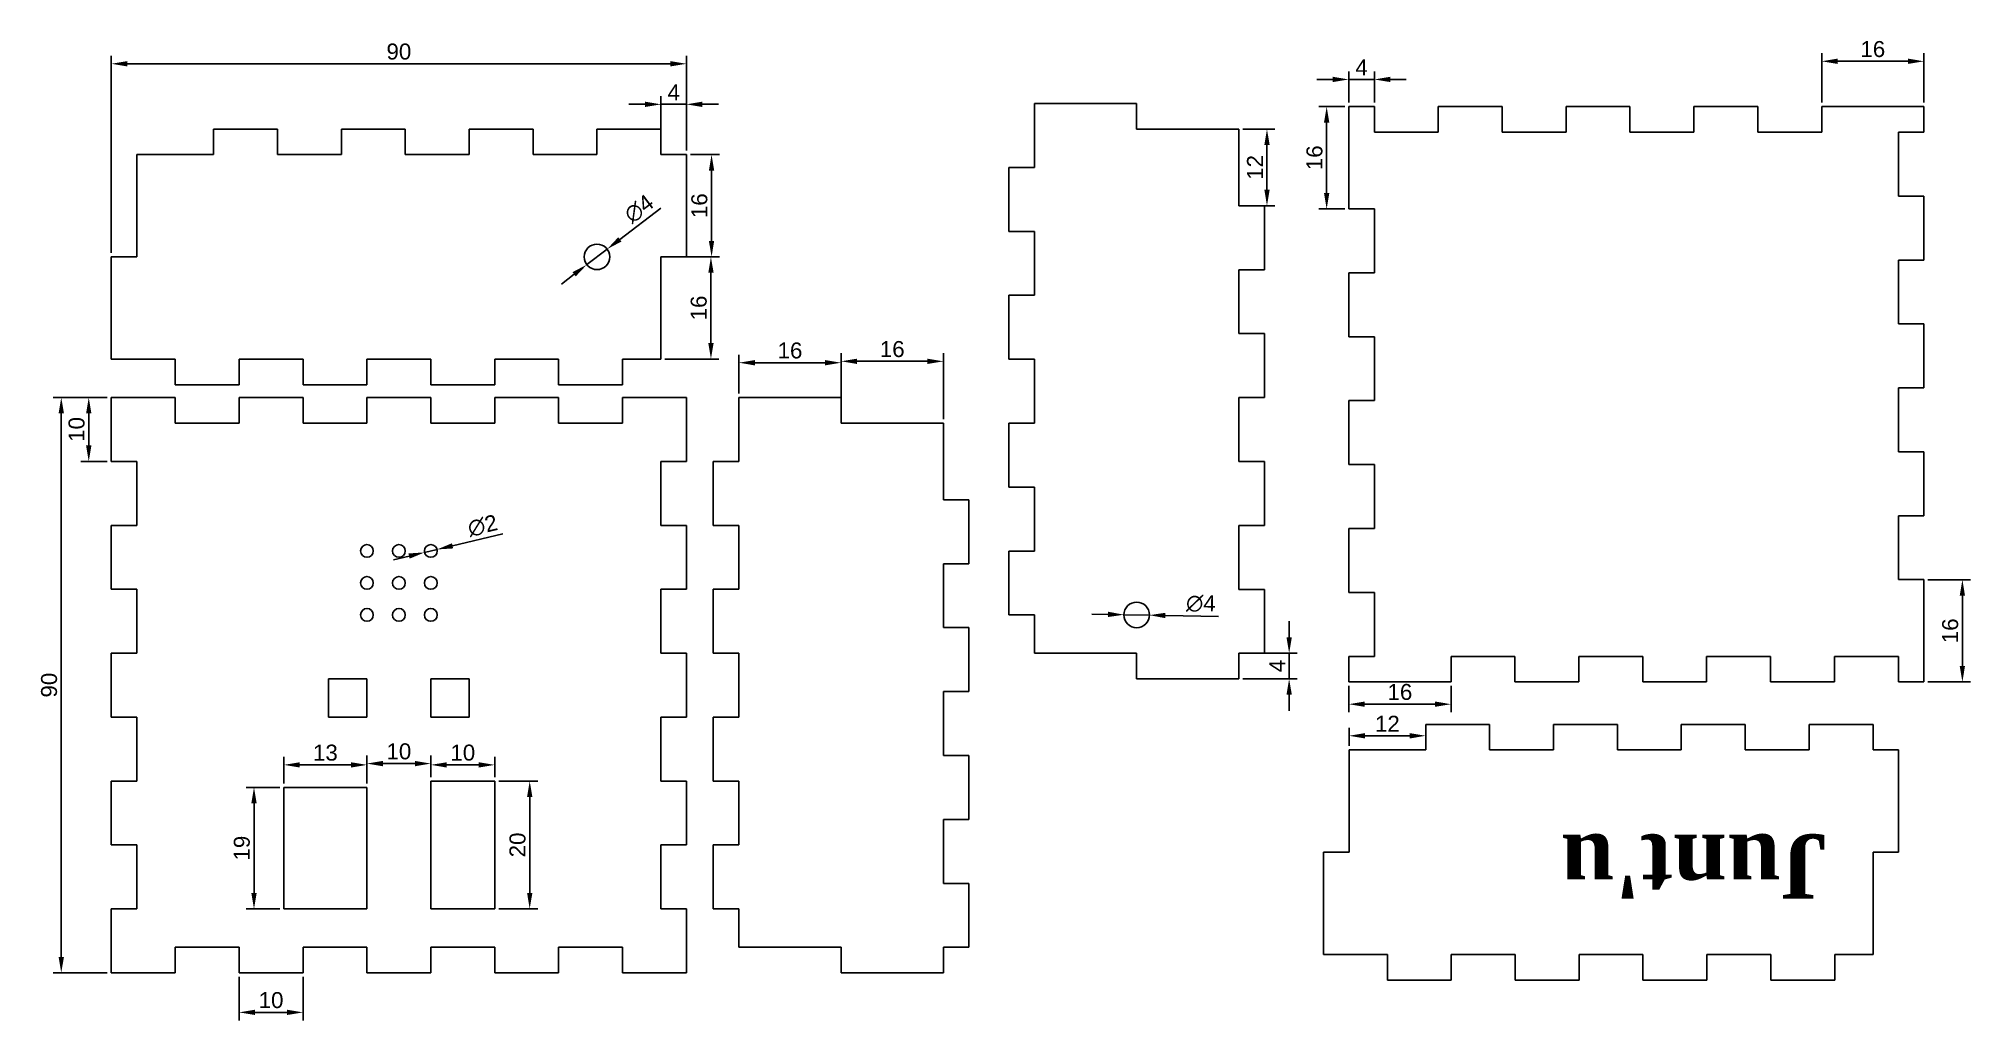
# Model space of a CAD drawing. Header units: millimetres. Extents: x 10 to 313, y 23 to 177.
import ezdxf

# ---------------------------------------------------------------- set-up
doc = ezdxf.new("R2010")
doc.units = ezdxf.units.MM
doc.layers.add('Corte', color=10, linetype='Continuous')
doc.layers.add('Texto', color=250, linetype='Continuous')
doc.styles.get("Standard").update_dxf_attribs({"font": 'arial.ttf'})
doc.dimstyles.new('ISO-25', dxfattribs={"dimtxt": 2.5, "dimasz": 2.5, "dimexe": 1.25, "dimexo": 0.625, "dimtad": 1, "dimtxsty": 'Standard', "dimcen": 2.5, "dimadec": 0, "dimazin": 0, "dimtfac": 1, "dimtmove": 0, "dimatfit": 3, "dimfxl": 1, "dimarcsym": 0})

# ---------------------------------------------------------------- blocks, each defined once
blk = doc.blocks.new('*D1')
at = {"layer": 'Corte', "color": 0, "lineweight": -2, "transparency": 16777216}
for p, q in [((107.82, 158.99), (107.82, 167.48)), ((111.82, 158.99), (111.82, 167.48)), ((105.32, 166.23), (102.82, 166.23)), ((111.82, 166.23), (107.82, 166.23)), ((114.32, 166.23), (116.82, 166.23))]:
    blk.add_line(p, q, dxfattribs=at)
at = {"layer": 'Corte', "color": 0, "transparency": 16777216}
for points in [[(105.32, 166.65), (105.32, 165.81), (107.82, 166.23)], [(114.32, 166.65), (114.32, 165.81), (111.82, 166.23)]]:
    blk.add_solid(points, dxfattribs=at)
at = {"layer": 'Defpoints', "color": 0, "transparency": 16777216}
for p in [(107.82, 166.23), (107.82, 158.37), (111.82, 158.37)]:
    blk.add_point(p, dxfattribs=at)
at = {"layer": 'Corte', "color": 0, "transparency": 16777216, "insert": (109.82, 168.1), "char_height": 2.5, "attachment_point": 5}
blk.add_mtext('4', dxfattribs=at)
blk = doc.blocks.new('*D3')
at = {"layer": 'Corte', "color": 0, "lineweight": -2, "transparency": 16777216}
for p, q in [((206.13, 82.86), (206.13, 85.36)), ((198.89, 80.36), (207.38, 80.36)), ((206.13, 76.36), (206.13, 80.36)), ((198.89, 76.36), (207.38, 76.36)), ((206.13, 73.86), (206.13, 71.36))]:
    blk.add_line(p, q, dxfattribs=at)
at = {"layer": 'Corte', "color": 0, "transparency": 16777216}
for points in [[(205.71, 82.86), (206.55, 82.86), (206.13, 80.36)], [(205.71, 73.86), (206.55, 73.86), (206.13, 76.36)]]:
    blk.add_solid(points, dxfattribs=at)
at = {"layer": 'Defpoints', "color": 0, "transparency": 16777216}
for p in [(198.27, 80.36), (206.13, 80.36), (198.27, 76.36)]:
    blk.add_point(p, dxfattribs=at)
at = {"layer": 'Corte', "color": 0, "transparency": 16777216, "insert": (204.26, 78.36), "char_height": 2.5, "attachment_point": 5, "rotation": 90}
blk.add_mtext('4', dxfattribs=at)
blk = doc.blocks.new('*D4')
at = {"layer": 'Corte', "color": 0, "lineweight": -2, "transparency": 16777216}
for p, q in [((215.5, 65.86), (215.5, 68.7)), ((225, 67.45), (218, 67.45)), ((227.5, 65.86), (227.5, 68.7))]:
    blk.add_line(p, q, dxfattribs=at)
at = {"layer": 'Corte', "color": 0, "transparency": 16777216}
for points in [[(218, 67.87), (218, 67.03), (215.5, 67.45)], [(225, 67.87), (225, 67.03), (227.5, 67.45)]]:
    blk.add_solid(points, dxfattribs=at)
at = {"layer": 'Defpoints', "color": 0, "transparency": 16777216}
for p in [(215.5, 67.45), (215.5, 65.23), (227.5, 65.23)]:
    blk.add_point(p, dxfattribs=at)
at = {"layer": 'Corte', "color": 0, "transparency": 16777216, "insert": (221.5, 69.33), "char_height": 2.5, "attachment_point": 5}
blk.add_mtext('12', dxfattribs=at)
blk = doc.blocks.new('*D5')
at = {"layer": 'Corte', "color": 0, "lineweight": -2, "transparency": 16777216}
for p, q in [((198.89, 162.36), (203.91, 162.36)), ((202.66, 152.86), (202.66, 159.86)), ((198.89, 150.36), (203.91, 150.36))]:
    blk.add_line(p, q, dxfattribs=at)
at = {"layer": 'Corte', "color": 0, "transparency": 16777216}
for points in [[(202.25, 159.86), (203.08, 159.86), (202.66, 162.36)], [(202.25, 152.86), (203.08, 152.86), (202.66, 150.36)]]:
    blk.add_solid(points, dxfattribs=at)
at = {"layer": 'Defpoints', "color": 0, "transparency": 16777216}
for p in [(198.27, 162.36), (202.66, 162.36), (198.27, 150.36)]:
    blk.add_point(p, dxfattribs=at)
at = {"layer": 'Corte', "color": 0, "transparency": 16777216, "insert": (200.78, 156.36), "char_height": 2.5, "attachment_point": 5, "rotation": 90}
blk.add_mtext('12', dxfattribs=at)
blk = doc.blocks.new('*D6')
at = {"layer": 'Corte', "color": 0, "lineweight": -2, "transparency": 16777216}
for p, q in [((21.82, 142.99), (21.82, 173.82)), ((24.32, 172.57), (109.32, 172.57)), ((111.82, 158.99), (111.82, 173.82))]:
    blk.add_line(p, q, dxfattribs=at)
at = {"layer": 'Corte', "color": 0, "transparency": 16777216}
for points in [[(24.32, 172.99), (24.32, 172.16), (21.82, 172.57)], [(109.32, 172.99), (109.32, 172.16), (111.82, 172.57)]]:
    blk.add_solid(points, dxfattribs=at)
at = {"layer": 'Defpoints', "color": 0, "transparency": 16777216}
for p in [(111.82, 172.57), (111.82, 158.37), (21.82, 142.37)]:
    blk.add_point(p, dxfattribs=at)
at = {"layer": 'Corte', "color": 0, "transparency": 16777216, "insert": (66.82, 174.47), "char_height": 2.5, "attachment_point": 5}
blk.add_mtext('90', dxfattribs=at)
blk = doc.blocks.new('*D7')
at = {"layer": 'Corte', "color": 0, "lineweight": -2, "transparency": 16777216}
for p, q in [((61.82, 59.99), (61.82, 64.35)), ((71.82, 60.99), (71.82, 64.35)), ((64.32, 63.1), (69.32, 63.1))]:
    blk.add_line(p, q, dxfattribs=at)
at = {"layer": 'Corte', "color": 0, "transparency": 16777216}
for points in [[(64.32, 63.52), (64.32, 62.68), (61.82, 63.1)], [(69.32, 63.52), (69.32, 62.68), (71.82, 63.1)]]:
    blk.add_solid(points, dxfattribs=at)
at = {"layer": 'Defpoints', "color": 0, "transparency": 16777216}
for p in [(71.82, 63.1), (61.82, 59.37), (71.82, 60.37)]:
    blk.add_point(p, dxfattribs=at)
at = {"layer": 'Corte', "color": 0, "transparency": 16777216, "insert": (66.82, 65), "char_height": 2.5, "attachment_point": 5}
blk.add_mtext('10', dxfattribs=at)
blk = doc.blocks.new('*D8')
at = {"layer": 'Corte', "color": 0, "lineweight": -2, "transparency": 16777216}
for p, q in [((21.19, 120.37), (12.74, 120.37)), ((13.99, 117.87), (13.99, 32.87)), ((21.19, 30.37), (12.74, 30.37))]:
    blk.add_line(p, q, dxfattribs=at)
at = {"layer": 'Corte', "color": 0, "transparency": 16777216}
for points in [[(13.57, 117.87), (14.41, 117.87), (13.99, 120.37)], [(13.57, 32.87), (14.41, 32.87), (13.99, 30.37)]]:
    blk.add_solid(points, dxfattribs=at)
at = {"layer": 'Defpoints', "color": 0, "transparency": 16777216}
for p in [(21.82, 120.37), (13.99, 30.37), (21.82, 30.37)]:
    blk.add_point(p, dxfattribs=at)
at = {"layer": 'Corte', "color": 0, "transparency": 16777216, "insert": (12.09, 75.37), "char_height": 2.5, "attachment_point": 5, "rotation": 90}
blk.add_mtext('90', dxfattribs=at)
blk = doc.blocks.new('*D9')
at = {"layer": 'Corte', "color": 0, "lineweight": -2, "transparency": 16777216}
for p, q in [((41.82, 29.74), (41.82, 22.93)), ((51.82, 29.74), (51.82, 22.93)), ((44.32, 24.18), (49.32, 24.18))]:
    blk.add_line(p, q, dxfattribs=at)
at = {"layer": 'Corte', "color": 0, "transparency": 16777216}
for points in [[(44.32, 24.6), (44.32, 23.77), (41.82, 24.18)], [(49.32, 24.6), (49.32, 23.77), (51.82, 24.18)]]:
    blk.add_solid(points, dxfattribs=at)
at = {"layer": 'Defpoints', "color": 0, "transparency": 16777216}
for p in [(41.82, 30.37), (51.82, 30.37), (51.82, 24.18)]:
    blk.add_point(p, dxfattribs=at)
at = {"layer": 'Corte', "color": 0, "transparency": 16777216, "insert": (46.82, 26.09), "char_height": 2.5, "attachment_point": 5}
blk.add_mtext('10', dxfattribs=at)
blk = doc.blocks.new('*D10')
at = {"layer": 'Corte', "color": 0, "lineweight": -2, "transparency": 16777216}
for p, q in [((48.82, 59.99), (48.82, 64.15)), ((61.82, 59.99), (61.82, 64.15)), ((59.32, 62.9), (51.32, 62.9))]:
    blk.add_line(p, q, dxfattribs=at)
at = {"layer": 'Corte', "color": 0, "transparency": 16777216}
for points in [[(51.32, 63.31), (51.32, 62.48), (48.82, 62.9)], [(59.32, 63.31), (59.32, 62.48), (61.82, 62.9)]]:
    blk.add_solid(points, dxfattribs=at)
at = {"layer": 'Defpoints', "color": 0, "transparency": 16777216}
for p in [(48.82, 62.9), (48.82, 59.37), (61.82, 59.37)]:
    blk.add_point(p, dxfattribs=at)
at = {"layer": 'Corte', "color": 0, "transparency": 16777216, "insert": (55.32, 64.8), "char_height": 2.5, "attachment_point": 5}
blk.add_mtext('13', dxfattribs=at)
blk = doc.blocks.new('*D11')
at = {"layer": 'Corte', "color": 0, "lineweight": -2, "transparency": 16777216}
for p, q in [((71.82, 60.99), (71.82, 64.15)), ((81.82, 60.99), (81.82, 64.15)), ((79.32, 62.9), (74.32, 62.9))]:
    blk.add_line(p, q, dxfattribs=at)
at = {"layer": 'Corte', "color": 0, "transparency": 16777216}
for points in [[(74.32, 63.31), (74.32, 62.48), (71.82, 62.9)], [(79.32, 63.31), (79.32, 62.48), (81.82, 62.9)]]:
    blk.add_solid(points, dxfattribs=at)
at = {"layer": 'Defpoints', "color": 0, "transparency": 16777216}
for p in [(71.82, 62.9), (71.82, 60.37), (81.82, 60.37)]:
    blk.add_point(p, dxfattribs=at)
at = {"layer": 'Corte', "color": 0, "transparency": 16777216, "insert": (76.82, 64.8), "char_height": 2.5, "attachment_point": 5}
blk.add_mtext('10', dxfattribs=at)
blk = doc.blocks.new('*D12')
at = {"layer": 'Corte', "color": 0, "lineweight": -2, "transparency": 16777216}
for p, q in [((48.19, 59.37), (42.9, 59.37)), ((44.15, 56.87), (44.15, 42.87)), ((48.19, 40.37), (42.9, 40.37))]:
    blk.add_line(p, q, dxfattribs=at)
at = {"layer": 'Corte', "color": 0, "transparency": 16777216}
for points in [[(43.73, 56.87), (44.57, 56.87), (44.15, 59.37)], [(43.73, 42.87), (44.57, 42.87), (44.15, 40.37)]]:
    blk.add_solid(points, dxfattribs=at)
at = {"layer": 'Defpoints', "color": 0, "transparency": 16777216}
for p in [(48.82, 59.37), (44.15, 40.37), (48.82, 40.37)]:
    blk.add_point(p, dxfattribs=at)
at = {"layer": 'Corte', "color": 0, "transparency": 16777216, "insert": (42.25, 49.87), "char_height": 2.5, "attachment_point": 5, "rotation": 90}
blk.add_mtext('19', dxfattribs=at)
blk = doc.blocks.new('*D13')
at = {"layer": 'Corte', "color": 0, "lineweight": -2, "transparency": 16777216}
for p, q in [((82.44, 60.37), (88.54, 60.37)), ((87.29, 42.87), (87.29, 57.87)), ((82.44, 40.37), (88.54, 40.37))]:
    blk.add_line(p, q, dxfattribs=at)
at = {"layer": 'Corte', "color": 0, "transparency": 16777216}
for points in [[(86.88, 57.87), (87.71, 57.87), (87.29, 60.37)], [(86.88, 42.87), (87.71, 42.87), (87.29, 40.37)]]:
    blk.add_solid(points, dxfattribs=at)
at = {"layer": 'Defpoints', "color": 0, "transparency": 16777216}
for p in [(81.82, 60.37), (87.29, 60.37), (81.82, 40.37)]:
    blk.add_point(p, dxfattribs=at)
at = {"layer": 'Corte', "color": 0, "transparency": 16777216, "insert": (85.39, 50.37), "char_height": 2.5, "attachment_point": 5, "rotation": 90}
blk.add_mtext('20', dxfattribs=at)
blk = doc.blocks.new('*D14')
at = {"layer": 'Corte', "color": 0, "lineweight": -2, "transparency": 16777216}
for p, q in [((136.02, 116.99), (136.02, 127.28)), ((152.02, 116.99), (152.02, 127.28)), ((138.52, 126.03), (149.52, 126.03))]:
    blk.add_line(p, q, dxfattribs=at)
at = {"layer": 'Corte', "color": 0, "transparency": 16777216}
for points in [[(138.52, 126.44), (138.52, 125.61), (136.02, 126.03)], [(149.52, 126.44), (149.52, 125.61), (152.02, 126.03)]]:
    blk.add_solid(points, dxfattribs=at)
at = {"layer": 'Defpoints', "color": 0, "transparency": 16777216}
for p in [(152.02, 126.03), (136.02, 116.37), (152.02, 116.37)]:
    blk.add_point(p, dxfattribs=at)
at = {"layer": 'Corte', "color": 0, "transparency": 16777216, "insert": (144.02, 127.93), "char_height": 2.5, "attachment_point": 5}
blk.add_mtext('16', dxfattribs=at)
blk = doc.blocks.new('*D15')
at = {"layer": 'Corte', "color": 0, "lineweight": -2, "transparency": 16777216}
for p, q in [((120.02, 120.99), (120.02, 127.06)), ((136.02, 120.99), (136.02, 127.06)), ((122.52, 125.81), (133.52, 125.81))]:
    blk.add_line(p, q, dxfattribs=at)
at = {"layer": 'Corte', "color": 0, "transparency": 16777216}
for points in [[(122.52, 126.22), (122.52, 125.39), (120.02, 125.81)], [(133.52, 126.22), (133.52, 125.39), (136.02, 125.81)]]:
    blk.add_solid(points, dxfattribs=at)
at = {"layer": 'Defpoints', "color": 0, "transparency": 16777216}
for p in [(136.02, 125.81), (120.02, 120.37), (136.02, 120.37)]:
    blk.add_point(p, dxfattribs=at)
at = {"layer": 'Corte', "color": 0, "transparency": 16777216, "insert": (128.02, 127.71), "char_height": 2.5, "attachment_point": 5}
blk.add_mtext('16', dxfattribs=at)
blk = doc.blocks.new('*D16')
at = {"layer": 'Corte', "color": 0, "lineweight": -2, "transparency": 16777216}
for p, q in [((107.83, 150.01), (101.4, 145.1)), ((96.23, 141.15), (99.41, 143.58)), ((94.24, 139.64), (92.25, 138.12))]:
    blk.add_line(p, q, dxfattribs=at)
at = {"layer": 'Corte', "color": 0, "transparency": 16777216}
for points in [[(101.14, 145.43), (101.65, 144.77), (99.41, 143.58)], [(93.99, 139.97), (94.49, 139.31), (96.23, 141.15)]]:
    blk.add_solid(points, dxfattribs=at)
at = {"layer": 'Defpoints', "color": 0, "transparency": 16777216}
for p in [(99.41, 143.58), (96.23, 141.15)]:
    blk.add_point(p, dxfattribs=at)
at = {"layer": 'Corte', "color": 0, "transparency": 16777216, "insert": (104.41, 149.88), "char_height": 2.5, "attachment_point": 5, "rotation": 37.3554}
blk.add_mtext('∅4', dxfattribs=at)
blk = doc.blocks.new('*D17')
at = {"layer": 'Corte', "color": 0, "lineweight": -2, "transparency": 16777216}
for p, q in [((83.09, 99.02), (75.23, 97.17)), ((68.41, 95.57), (65.98, 94.99)), ((70.85, 96.14), (72.79, 96.6))]:
    blk.add_line(p, q, dxfattribs=at)
at = {"layer": 'Corte', "color": 0, "transparency": 16777216}
for points in [[(75.13, 97.57), (75.32, 96.76), (72.79, 96.6)], [(68.32, 95.97), (68.51, 95.16), (70.85, 96.14)]]:
    blk.add_solid(points, dxfattribs=at)
at = {"layer": 'Defpoints', "color": 0, "transparency": 16777216}
for p in [(70.85, 96.14), (72.79, 96.6)]:
    blk.add_point(p, dxfattribs=at)
at = {"layer": 'Corte', "color": 0, "transparency": 16777216, "insert": (79.93, 100.3), "char_height": 2.5, "attachment_point": 5, "rotation": 13.2397}
blk.add_mtext('∅2', dxfattribs=at)
blk = doc.blocks.new('*D18')
at = {"color": 0, "lineweight": -2, "transparency": 16777216}
for p, q in [((21.19, 120.37), (17.04, 120.37)), ((18.29, 117.87), (18.29, 112.87)), ((21.19, 110.37), (17.04, 110.37))]:
    blk.add_line(p, q, dxfattribs=at)
at = {"color": 0, "transparency": 16777216}
for points in [[(17.87, 117.87), (18.71, 117.87), (18.29, 120.37)], [(17.87, 112.87), (18.71, 112.87), (18.29, 110.37)]]:
    blk.add_solid(points, dxfattribs=at)
at = {"layer": 'Defpoints', "color": 0, "transparency": 16777216}
for p in [(21.82, 120.37), (18.29, 110.37), (21.82, 110.37)]:
    blk.add_point(p, dxfattribs=at)
at = {"color": 0, "transparency": 16777216, "insert": (16.39, 115.37), "char_height": 2.5, "attachment_point": 5, "rotation": 90}
blk.add_mtext('10', dxfattribs=at)
blk = doc.blocks.new('*D19')
at = {"color": 0, "lineweight": -2, "transparency": 16777216}
for p, q in [((112.44, 158.37), (117, 158.37)), ((115.75, 144.87), (115.75, 155.87)), ((112.44, 142.37), (117, 142.37))]:
    blk.add_line(p, q, dxfattribs=at)
at = {"color": 0, "transparency": 16777216}
for points in [[(115.33, 155.87), (116.16, 155.87), (115.75, 158.37)], [(115.33, 144.87), (116.16, 144.87), (115.75, 142.37)]]:
    blk.add_solid(points, dxfattribs=at)
at = {"layer": 'Defpoints', "color": 0, "transparency": 16777216}
for p in [(111.82, 158.37), (115.75, 158.37), (111.82, 142.37)]:
    blk.add_point(p, dxfattribs=at)
at = {"color": 0, "transparency": 16777216, "insert": (113.85, 150.37), "char_height": 2.5, "attachment_point": 5, "rotation": 90}
blk.add_mtext('16', dxfattribs=at)
blk = doc.blocks.new('*D20')
at = {"color": 0, "lineweight": -2, "transparency": 16777216}
for p, q in [((108.44, 142.37), (116.9, 142.37)), ((115.65, 128.87), (115.65, 139.87)), ((108.44, 126.37), (116.9, 126.37))]:
    blk.add_line(p, q, dxfattribs=at)
at = {"color": 0, "transparency": 16777216}
for points in [[(115.24, 139.87), (116.07, 139.87), (115.65, 142.37)], [(115.24, 128.87), (116.07, 128.87), (115.65, 126.37)]]:
    blk.add_solid(points, dxfattribs=at)
at = {"layer": 'Defpoints', "color": 0, "transparency": 16777216}
for p in [(107.82, 142.37), (115.65, 142.37), (107.82, 126.37)]:
    blk.add_point(p, dxfattribs=at)
at = {"color": 0, "transparency": 16777216, "insert": (113.75, 134.37), "char_height": 2.5, "attachment_point": 5, "rotation": 90}
blk.add_mtext('16', dxfattribs=at)
blk = doc.blocks.new('*D21')
at = {"color": 0, "lineweight": -2, "transparency": 16777216}
for p, q in [((212.96, 170.12), (210.46, 170.12)), ((215.46, 166.5), (215.46, 171.37)), ((215.46, 170.12), (219.46, 170.12)), ((219.46, 166.5), (219.46, 171.37)), ((221.96, 170.12), (224.46, 170.12))]:
    blk.add_line(p, q, dxfattribs=at)
at = {"color": 0, "transparency": 16777216}
for points in [[(212.96, 170.54), (212.96, 169.71), (215.46, 170.12)], [(221.96, 170.54), (221.96, 169.71), (219.46, 170.12)]]:
    blk.add_solid(points, dxfattribs=at)
at = {"layer": 'Defpoints', "color": 0, "transparency": 16777216}
for p in [(219.46, 170.12), (215.46, 165.87), (219.46, 165.87)]:
    blk.add_point(p, dxfattribs=at)
at = {"color": 0, "transparency": 16777216, "insert": (217.46, 172), "char_height": 2.5, "attachment_point": 5}
blk.add_mtext('4', dxfattribs=at)
blk = doc.blocks.new('*D22')
at = {"color": 0, "lineweight": -2, "transparency": 16777216}
for p, q in [((214.84, 165.87), (210.75, 165.87)), ((212, 152.37), (212, 163.37)), ((214.84, 149.87), (210.75, 149.87))]:
    blk.add_line(p, q, dxfattribs=at)
at = {"color": 0, "transparency": 16777216}
for points in [[(211.58, 163.37), (212.42, 163.37), (212, 165.87)], [(211.58, 152.37), (212.42, 152.37), (212, 149.87)]]:
    blk.add_solid(points, dxfattribs=at)
at = {"layer": 'Defpoints', "color": 0, "transparency": 16777216}
for p in [(212, 165.87), (215.46, 165.87), (215.46, 149.87)]:
    blk.add_point(p, dxfattribs=at)
at = {"color": 0, "transparency": 16777216, "insert": (210.1, 157.87), "char_height": 2.5, "attachment_point": 5, "rotation": 90}
blk.add_mtext('16', dxfattribs=at)
blk = doc.blocks.new('*D25')
at = {"layer": 'Corte', "color": 0, "lineweight": -2, "transparency": 16777216}
for p, q in [((289.46, 166.5), (289.46, 174.21)), ((291.96, 172.96), (302.96, 172.96)), ((305.46, 166.5), (305.46, 174.21))]:
    blk.add_line(p, q, dxfattribs=at)
at = {"layer": 'Corte', "color": 0, "transparency": 16777216}
for points in [[(291.96, 173.38), (291.96, 172.55), (289.46, 172.96)], [(302.96, 173.38), (302.96, 172.55), (305.46, 172.96)]]:
    blk.add_solid(points, dxfattribs=at)
at = {"layer": 'Defpoints', "color": 0, "transparency": 16777216}
for p in [(305.46, 172.96), (289.46, 165.87), (305.46, 165.87)]:
    blk.add_point(p, dxfattribs=at)
at = {"layer": 'Corte', "color": 0, "transparency": 16777216, "insert": (297.46, 174.86), "char_height": 2.5, "attachment_point": 5}
blk.add_mtext('16', dxfattribs=at)
blk = doc.blocks.new('*D26')
at = {"layer": 'Corte', "color": 0, "lineweight": -2, "transparency": 16777216}
for p, q in [((306.09, 91.87), (312.73, 91.87)), ((311.48, 78.37), (311.48, 89.37)), ((306.09, 75.87), (312.73, 75.87))]:
    blk.add_line(p, q, dxfattribs=at)
at = {"layer": 'Corte', "color": 0, "transparency": 16777216}
for points in [[(311.06, 89.37), (311.89, 89.37), (311.48, 91.87)], [(311.06, 78.37), (311.89, 78.37), (311.48, 75.87)]]:
    blk.add_solid(points, dxfattribs=at)
at = {"layer": 'Defpoints', "color": 0, "transparency": 16777216}
for p in [(305.46, 91.87), (311.48, 91.87), (305.46, 75.87)]:
    blk.add_point(p, dxfattribs=at)
at = {"layer": 'Corte', "color": 0, "transparency": 16777216, "insert": (309.58, 83.87), "char_height": 2.5, "attachment_point": 5, "rotation": 90}
blk.add_mtext('16', dxfattribs=at)
blk = doc.blocks.new('*D27')
at = {"layer": 'Corte', "color": 0, "lineweight": -2, "transparency": 16777216}
for p, q in [((215.46, 75.25), (215.46, 71.14)), ((231.46, 75.25), (231.46, 71.14)), ((217.96, 72.39), (228.96, 72.39))]:
    blk.add_line(p, q, dxfattribs=at)
at = {"layer": 'Corte', "color": 0, "transparency": 16777216}
for points in [[(217.96, 72.81), (217.96, 71.98), (215.46, 72.39)], [(228.96, 72.81), (228.96, 71.98), (231.46, 72.39)]]:
    blk.add_solid(points, dxfattribs=at)
at = {"layer": 'Defpoints', "color": 0, "transparency": 16777216}
for p in [(215.46, 75.87), (231.46, 75.87), (231.46, 72.39)]:
    blk.add_point(p, dxfattribs=at)
at = {"layer": 'Corte', "color": 0, "transparency": 16777216, "insert": (223.46, 74.29), "char_height": 2.5, "attachment_point": 5}
blk.add_mtext('16', dxfattribs=at)
blk = doc.blocks.new('*D28')
at = {"layer": 'Corte', "color": 0, "lineweight": -2, "transparency": 16777216}
for p, q in [((177.77, 86.44), (175.27, 86.49)), ((180.27, 86.39), (184.27, 86.32)), ((195.08, 86.11), (186.77, 86.27))]:
    blk.add_line(p, q, dxfattribs=at)
at = {"layer": 'Corte', "color": 0, "transparency": 16777216}
for points in [[(177.78, 86.86), (177.76, 86.02), (180.27, 86.39)], [(186.78, 86.69), (186.76, 85.85), (184.27, 86.32)]]:
    blk.add_solid(points, dxfattribs=at)
at = {"layer": 'Defpoints', "color": 0, "transparency": 16777216}
for p in [(180.27, 86.39), (184.27, 86.32)]:
    blk.add_point(p, dxfattribs=at)
at = {"layer": 'Corte', "color": 0, "transparency": 16777216, "insert": (192.32, 88.14), "char_height": 2.5, "attachment_point": 5, "rotation": 358.9105}
blk.add_mtext('∅4', dxfattribs=at)

msp = doc.modelspace()

# ---------------------------------------------------------------- linework, layer by layer
at = {"layer": 'Corte'}
for p, q in [((166.268, 156.355), (166.268, 166.355)), ((166.268, 166.355), (182.268, 166.355)), ((182.268, 166.355), (182.268, 162.355)), ((215.463, 149.875), (215.463, 165.875)), ((215.463, 165.875), (219.463, 165.875)), ((219.463, 165.875), (219.463, 161.875)), ((229.463, 161.875), (229.463, 165.875)), ((229.463, 165.875), (239.463, 165.875)), ((239.463, 165.875), (239.463, 161.875)), ((249.463, 161.875), (249.463, 165.875)), ((249.463, 165.875), (259.463, 165.875)), ((259.463, 165.875), (259.463, 161.875)), ((269.463, 161.875), (269.463, 165.875)), ((269.463, 165.875), (279.463, 165.875)), ((279.463, 165.875), (279.463, 161.875)), ((289.463, 161.875), (289.463, 165.875)), ((289.463, 165.875), (301.463, 165.875)), ((305.463, 165.875), (301.463, 165.875)), ((305.463, 161.875), (305.463, 165.875)), ((47.819, 162.367), (37.819, 162.367)), ((37.819, 162.367), (37.819, 158.367)), ((47.819, 158.367), (47.819, 162.367)), ((67.819, 162.367), (57.819, 162.367)), ((57.819, 162.367), (57.819, 158.367)), ((67.819, 158.367), (67.819, 162.367)), ((87.819, 162.367), (77.819, 162.367)), ((77.819, 162.367), (77.819, 158.367)), ((87.819, 158.367), (87.819, 162.367)), ((107.819, 162.367), (97.819, 162.367)), ((97.819, 162.367), (97.819, 158.367)), ((107.819, 158.367), (107.819, 162.367)), ((182.268, 162.355), (198.268, 162.355)), ((198.268, 150.355), (198.268, 162.355)), ((219.463, 161.875), (229.463, 161.875)), ((239.463, 161.875), (249.463, 161.875)), ((259.463, 161.875), (269.463, 161.875)), ((279.463, 161.875), (289.463, 161.875)), ((301.463, 151.875), (301.463, 161.875)), ((301.463, 161.875), (305.463, 161.875)), ((25.819, 142.367), (25.819, 158.367)), ((37.819, 158.367), (25.819, 158.367)), ((57.819, 158.367), (47.819, 158.367)), ((77.819, 158.367), (67.819, 158.367)), ((97.819, 158.367), (87.819, 158.367)), ((111.819, 158.367), (107.819, 158.367)), ((111.819, 142.367), (111.819, 158.367)), ((162.268, 146.355), (162.268, 156.355)), ((162.268, 156.355), (166.268, 156.355)), ((305.463, 151.875), (301.463, 151.875)), ((305.463, 141.875), (305.463, 151.875)), ((202.268, 150.355), (198.268, 150.355)), ((202.268, 140.355), (202.268, 150.355)), ((219.463, 149.875), (215.463, 149.875)), ((219.463, 139.875), (219.463, 149.875)), ((166.268, 146.355), (162.268, 146.355)), ((166.268, 136.355), (166.268, 146.355)), ((21.819, 126.367), (21.819, 142.367)), ((21.819, 142.367), (25.819, 142.367)), ((107.819, 126.367), (107.819, 142.367)), ((107.819, 142.367), (111.819, 142.367)), ((198.268, 130.355), (198.268, 140.355)), ((198.268, 140.355), (202.268, 140.355)), ((215.463, 129.875), (215.463, 139.875)), ((215.463, 139.875), (219.463, 139.875)), ((301.463, 131.875), (301.463, 141.875)), ((301.463, 141.875), (305.463, 141.875)), ((162.268, 126.355), (162.268, 136.355)), ((162.268, 136.355), (166.268, 136.355)), ((202.268, 130.355), (198.268, 130.355)), ((202.268, 120.355), (202.268, 130.355)), ((305.463, 131.875), (301.463, 131.875)), ((305.463, 121.875), (305.463, 131.875)), ((219.463, 129.875), (215.463, 129.875)), ((219.463, 119.875), (219.463, 129.875)), ((31.819, 126.367), (21.819, 126.367)), ((31.819, 122.367), (31.819, 126.367)), ((51.819, 126.367), (41.819, 126.367)), ((41.819, 126.367), (41.819, 122.367)), ((51.819, 122.367), (51.819, 126.367)), ((71.819, 126.367), (61.819, 126.367)), ((61.819, 126.367), (61.819, 122.367)), ((71.819, 122.367), (71.819, 126.367)), ((81.819, 126.367), (81.819, 126.367)), ((81.819, 126.367), (91.819, 126.367)), ((81.819, 126.367), (81.819, 122.367)), ((91.819, 126.367), (91.819, 122.367)), ((101.819, 122.367), (101.819, 126.367)), ((101.819, 126.367), (107.819, 126.367)), ((166.268, 126.355), (162.268, 126.355)), ((166.268, 116.355), (166.268, 126.355)), ((41.819, 122.367), (31.819, 122.367)), ((61.819, 122.367), (51.819, 122.367)), ((81.819, 122.367), (71.819, 122.367)), ((91.819, 122.367), (101.819, 122.367)), ((301.463, 111.875), (301.463, 121.875)), ((301.463, 121.875), (305.463, 121.875)), ((31.819, 120.367), (21.819, 120.367)), ((21.819, 120.367), (21.819, 110.367)), ((31.819, 116.367), (31.819, 120.367)), ((51.819, 120.367), (41.819, 120.367)), ((41.819, 120.367), (41.819, 116.367)), ((51.819, 116.367), (51.819, 120.367)), ((71.819, 120.367), (61.819, 120.367)), ((61.819, 120.367), (61.819, 116.367)), ((71.819, 116.367), (71.819, 120.367)), ((91.819, 120.367), (81.819, 120.367)), ((81.819, 120.367), (81.819, 116.367)), ((91.819, 116.367), (91.819, 120.367)), ((111.819, 120.367), (101.819, 120.367)), ((101.819, 120.367), (101.819, 116.367)), ((111.819, 110.367), (111.819, 120.367)), ((120.023, 120.367), (136.023, 120.367)), ((120.023, 120.367), (120.023, 116.367)), ((136.023, 120.367), (136.023, 116.367)), ((198.268, 110.355), (198.268, 120.355)), ((198.268, 120.355), (202.268, 120.355)), ((215.463, 109.875), (215.463, 119.875)), ((215.463, 119.875), (219.463, 119.875)), ((41.819, 116.367), (31.819, 116.367)), ((61.819, 116.367), (51.819, 116.367)), ((81.819, 116.367), (71.819, 116.367)), ((101.819, 116.367), (91.819, 116.367)), ((120.023, 116.367), (120.023, 110.367)), ((136.023, 116.367), (152.023, 116.367)), ((152.023, 104.367), (152.023, 116.367)), ((162.268, 106.355), (162.268, 116.355)), ((162.268, 116.355), (166.268, 116.355)), ((305.463, 111.875), (301.463, 111.875)), ((305.463, 101.875), (305.463, 111.875)), ((21.819, 110.367), (25.819, 110.367)), ((25.819, 110.367), (25.819, 100.367)), ((107.819, 100.367), (107.819, 110.367)), ((107.819, 110.367), (111.819, 110.367)), ((120.023, 110.367), (116.023, 110.367)), ((116.023, 110.367), (116.023, 100.367)), ((202.268, 110.355), (198.268, 110.355)), ((202.268, 100.355), (202.268, 110.355)), ((219.463, 109.875), (215.463, 109.875)), ((219.463, 99.875), (219.463, 109.875)), ((166.268, 106.355), (162.268, 106.355)), ((166.268, 106.355), (166.268, 106.355)), ((166.268, 106.355), (166.268, 96.355)), ((156.023, 104.367), (152.023, 104.367)), ((156.023, 94.367), (156.023, 104.367)), ((25.819, 100.367), (21.819, 100.367)), ((21.819, 100.367), (21.819, 90.367)), ((111.819, 100.367), (107.819, 100.367)), ((111.819, 90.367), (111.819, 100.367)), ((116.023, 100.367), (120.023, 100.367)), ((120.023, 100.367), (120.023, 90.367)), ((198.268, 90.355), (198.268, 100.355)), ((198.268, 100.355), (202.268, 100.355)), ((215.463, 89.875), (215.463, 99.875)), ((215.463, 99.875), (219.463, 99.875)), ((301.463, 91.875), (301.463, 101.875)), ((301.463, 101.875), (305.463, 101.875)), ((152.023, 84.367), (152.023, 94.367)), ((152.023, 94.367), (156.023, 94.367)), ((166.268, 96.355), (162.268, 96.355)), ((162.268, 96.355), (162.268, 86.355)), ((305.463, 91.875), (301.463, 91.875)), ((305.463, 75.875), (305.463, 91.875)), ((21.819, 90.367), (25.819, 90.367)), ((25.819, 90.367), (25.819, 80.367)), ((107.819, 80.367), (107.819, 90.367)), ((107.819, 90.367), (111.819, 90.367)), ((120.023, 90.367), (116.023, 90.367)), ((116.023, 90.367), (116.023, 80.367)), ((202.268, 90.355), (198.268, 90.355)), ((202.268, 80.355), (202.268, 90.355)), ((219.463, 89.875), (215.463, 89.875)), ((219.463, 79.875), (219.463, 89.875)), ((162.268, 86.355), (166.268, 86.355)), ((166.268, 86.355), (166.268, 80.355)), ((156.023, 84.367), (152.023, 84.367)), ((156.023, 74.367), (156.023, 84.367)), ((25.819, 80.367), (21.819, 80.367)), ((21.819, 80.367), (21.819, 70.367)), ((111.819, 80.367), (107.819, 80.367)), ((111.819, 70.367), (111.819, 80.367)), ((116.023, 80.367), (120.023, 80.367)), ((120.023, 80.367), (120.023, 70.367)), ((166.268, 80.355), (182.268, 80.355)), ((182.268, 80.355), (182.268, 76.355)), ((198.268, 76.355), (198.268, 80.355)), ((198.268, 80.355), (202.268, 80.355)), ((215.463, 75.875), (215.463, 79.875)), ((215.463, 79.875), (219.463, 79.875)), ((231.463, 75.875), (231.463, 79.875)), ((231.463, 79.875), (241.463, 79.875)), ((241.463, 79.875), (241.463, 75.875)), ((251.463, 75.875), (251.463, 79.875)), ((251.463, 79.875), (261.463, 79.875)), ((261.463, 79.875), (261.463, 75.875)), ((271.463, 75.875), (271.463, 79.875)), ((271.463, 79.875), (281.463, 79.875)), ((281.463, 79.875), (281.463, 75.875)), ((291.463, 75.875), (291.463, 79.875)), ((291.463, 79.875), (301.463, 79.875)), ((301.463, 79.875), (301.463, 75.875)), ((55.819, 76.367), (55.819, 70.367)), ((55.819, 76.367), (61.819, 76.367)), ((61.819, 70.367), (61.819, 76.367)), ((71.819, 70.367), (71.819, 76.367)), ((71.819, 76.367), (77.819, 76.367)), ((77.819, 76.367), (77.819, 70.367)), ((182.268, 76.355), (198.268, 76.355)), ((215.463, 75.875), (231.463, 75.875)), ((241.463, 75.875), (251.463, 75.875)), ((261.463, 75.875), (271.463, 75.875)), ((281.463, 75.875), (291.463, 75.875)), ((301.463, 75.875), (305.463, 75.875)), ((152.023, 64.367), (152.023, 74.367)), ((152.023, 74.367), (156.023, 74.367)), ((21.819, 70.367), (25.819, 70.367)), ((25.819, 70.367), (25.819, 60.367)), ((55.819, 70.367), (61.819, 70.367)), ((77.819, 70.367), (71.819, 70.367)), ((107.819, 60.367), (107.819, 70.367)), ((107.819, 70.367), (111.819, 70.367)), ((120.023, 70.367), (116.023, 70.367)), ((116.023, 70.367), (116.023, 60.367)), ((237.498, 69.233), (227.498, 69.233)), ((227.498, 69.233), (227.498, 65.233)), ((237.498, 65.233), (237.498, 69.233)), ((257.498, 69.233), (247.498, 69.233)), ((247.498, 69.233), (247.498, 65.233)), ((257.498, 65.233), (257.498, 69.233)), ((277.498, 69.233), (267.498, 69.233)), ((267.498, 69.233), (267.498, 65.233)), ((277.498, 65.233), (277.498, 69.233)), ((297.498, 69.233), (287.498, 69.233)), ((287.498, 69.233), (287.498, 65.233)), ((297.498, 65.233), (297.498, 69.233)), ((156.023, 64.367), (152.023, 64.367)), ((156.023, 54.367), (156.023, 64.367)), ((215.498, 49.233), (215.498, 65.233)), ((227.498, 65.233), (215.498, 65.233)), ((247.498, 65.233), (237.498, 65.233)), ((267.498, 65.233), (257.498, 65.233)), ((287.498, 65.233), (277.498, 65.233)), ((301.498, 65.233), (297.498, 65.233)), ((301.498, 49.233), (301.498, 65.233)), ((25.819, 60.367), (21.819, 60.367)), ((21.819, 60.367), (21.819, 50.367)), ((61.819, 59.367), (48.819, 59.367)), ((48.819, 59.367), (48.819, 40.367)), ((61.819, 40.367), (61.819, 59.367)), ((81.819, 60.367), (71.819, 60.367)), ((71.819, 60.367), (71.819, 40.367)), ((81.819, 40.367), (81.819, 60.367)), ((111.819, 60.367), (107.819, 60.367)), ((111.819, 50.367), (111.819, 60.367)), ((116.023, 60.367), (120.023, 60.367)), ((120.023, 60.367), (120.023, 50.367)), ((152.023, 44.367), (152.023, 54.367)), ((152.023, 54.367), (156.023, 54.367)), ((21.819, 50.367), (25.819, 50.367)), ((25.819, 50.367), (25.819, 40.367)), ((107.819, 40.367), (107.819, 50.367)), ((107.819, 50.367), (111.819, 50.367)), ((120.023, 50.367), (116.023, 50.367)), ((116.023, 50.367), (116.023, 40.367)), ((211.498, 33.233), (211.498, 49.233)), ((211.498, 49.233), (215.498, 49.233)), ((297.498, 33.233), (297.498, 49.233)), ((297.498, 49.233), (301.498, 49.233)), ((156.023, 44.367), (152.023, 44.367)), ((156.023, 34.367), (156.023, 44.367)), ((25.819, 40.367), (21.819, 40.367)), ((21.819, 40.367), (21.819, 30.367)), ((48.819, 40.367), (61.819, 40.367)), ((71.819, 40.367), (81.819, 40.367)), ((111.819, 40.367), (107.819, 40.367)), ((111.819, 30.367), (111.819, 40.367)), ((116.023, 40.367), (120.023, 40.367)), ((120.023, 40.367), (120.023, 34.367)), ((31.819, 30.367), (31.819, 34.367)), ((31.819, 34.367), (41.819, 34.367)), ((41.819, 34.367), (41.819, 30.367)), ((51.819, 30.367), (51.819, 34.367)), ((51.819, 34.367), (61.819, 34.367)), ((61.819, 34.367), (61.819, 30.367)), ((71.819, 30.367), (71.819, 34.367)), ((71.819, 34.367), (81.819, 34.367)), ((81.819, 34.367), (81.819, 30.367)), ((91.819, 30.367), (91.819, 34.367)), ((91.819, 34.367), (101.819, 34.367)), ((101.819, 34.367), (101.819, 30.367)), ((120.023, 34.367), (136.023, 34.367)), ((136.023, 34.367), (136.023, 30.367)), ((152.023, 30.367), (152.023, 34.367)), ((152.023, 34.367), (156.023, 34.367)), ((21.819, 30.367), (31.819, 30.367)), ((41.819, 30.367), (51.819, 30.367)), ((61.819, 30.367), (71.819, 30.367)), ((81.819, 30.367), (91.819, 30.367)), ((101.819, 30.367), (111.819, 30.367)), ((136.023, 30.367), (152.023, 30.367)), ((211.498, 33.233), (215.498, 33.233)), ((215.498, 33.233), (221.498, 33.233)), ((221.498, 33.233), (221.498, 29.233)), ((231.498, 29.233), (231.498, 33.233)), ((231.498, 33.233), (241.498, 33.233)), ((241.498, 33.233), (241.498, 29.233)), ((251.498, 29.233), (251.498, 33.233)), ((251.498, 33.233), (261.498, 33.233)), ((261.498, 33.233), (261.498, 29.233)), ((271.498, 29.233), (271.498, 33.233)), ((271.498, 33.233), (281.498, 33.233)), ((281.498, 33.233), (281.498, 29.233)), ((291.498, 29.233), (291.498, 33.233)), ((291.498, 33.233), (297.498, 33.233)), ((221.498, 29.233), (231.498, 29.233)), ((241.498, 29.233), (251.498, 29.233)), ((261.498, 29.233), (271.498, 29.233)), ((281.498, 29.233), (291.498, 29.233))]:
    msp.add_line(p, q, dxfattribs=at)
for centre, radius in [((97.819, 142.367), 2), ((61.819, 96.367), 1), ((66.819, 96.367), 1), ((71.819, 96.367), 1), ((61.819, 91.367), 1), ((66.819, 91.367), 1), ((71.819, 91.367), 1), ((182.268, 86.355), 2), ((61.819, 86.367), 1), ((66.819, 86.367), 1), ((71.819, 86.367), 1)]:
    msp.add_circle(centre, radius, dxfattribs=at)

# ---------------------------------------------------------------- texts
at = {"layer": 'Texto', "insert": (290.573, 41.982), "char_height": 10, "attachment_point": 1, "rotation": 180}
msp.add_mtext_dynamic_manual_height_columns("{\\fBook Antiqua|b1|i0|c0|p18;Junt'u}", width=45.09244, gutter_width=12.5, heights=[0], dxfattribs=at)

# ---------------------------------------------------------------- dimensions: what is measured, and where the dimension line sits
dim = msp.add_linear_dim(base=(219.463, 170.122), p1=(215.463, 165.875), p2=(219.463, 165.875), dimstyle='ISO-25')
dim.commit()
dim.dimension.update_dxf_attribs({"geometry": '*D21', "text_midpoint": (217.463, 171.997)})
for base, p1, p2, picture, middle in [((211.999, 165.875), (215.463, 149.875), (215.463, 165.875), '*D22', (210.097, 157.875)), ((115.748, 158.367), (111.819, 142.367), (111.819, 158.367), '*D19', (113.846, 150.367)), ((115.654, 142.367), (107.819, 126.367), (107.819, 142.367), '*D20', (113.753, 134.367)), ((18.289, 110.367), (21.819, 120.367), (21.819, 110.367), '*D18', (16.387, 115.367))]:
    dim = msp.add_linear_dim(base=base, p1=p1, p2=p2, angle=90, dimstyle='ISO-25')
    dim.commit()
    dim.dimension.update_dxf_attribs({"geometry": picture, "text_midpoint": middle})
at = {"layer": 'Corte'}
for base, p1, p2, angle, picture, middle in [((111.819, 172.572), (21.819, 142.367), (111.819, 158.367), 180, '*D6', (66.819, 174.474)), ((202.664, 162.355), (198.268, 150.355), (198.268, 162.355), 90, '*D5', (200.784, 156.355)), ((13.99, 30.367), (21.819, 120.367), (21.819, 30.367), 270, '*D8', (12.089, 75.367)), ((311.477, 91.875), (305.463, 75.875), (305.463, 91.875), 90, '*D26', (309.576, 83.875)), ((206.131, 80.355), (198.268, 76.355), (198.268, 80.355), 270, '*D3', (204.256, 78.355)), ((71.819, 63.1), (61.819, 59.367), (71.819, 60.367), 180, '*D7', (66.819, 65.001)), ((44.149, 40.367), (48.819, 59.367), (48.819, 40.367), 90, '*D12', (42.247, 49.867)), ((87.295, 60.367), (81.819, 40.367), (81.819, 60.367), 90, '*D13', (85.394, 50.367))]:
    dim = msp.add_linear_dim(base=base, p1=p1, p2=p2, angle=angle, dimstyle='ISO-25', dxfattribs=at)
    dim.commit()
    dim.dimension.update_dxf_attribs({"geometry": picture, "text_midpoint": middle})
for base, p1, p2, picture, middle in [((305.463, 172.962), (289.463, 165.875), (305.463, 165.875), '*D25', (297.463, 174.863)), ((107.819, 166.23), (111.819, 158.367), (107.819, 158.367), '*D1', (109.819, 168.105)), ((136.023, 125.805), (120.023, 120.367), (136.023, 120.367), '*D15', (128.023, 127.707)), ((152.023, 126.025), (136.023, 116.367), (152.023, 116.367), '*D14', (144.023, 127.927)), ((231.463, 72.393), (215.463, 75.875), (231.463, 75.875), '*D27', (223.463, 74.294)), ((215.498, 67.449), (227.498, 65.233), (215.498, 65.233), '*D4', (221.498, 69.329)), ((48.819, 62.897), (61.819, 59.367), (48.819, 59.367), '*D10', (55.319, 64.8)), ((71.819, 62.897), (81.819, 60.367), (71.819, 60.367), '*D11', (76.819, 64.799)), ((51.819, 24.185), (41.819, 30.367), (51.819, 30.367), '*D9', (46.819, 26.086))]:
    dim = msp.add_linear_dim(base=base, p1=p1, p2=p2, dimstyle='ISO-25', dxfattribs=at)
    dim.commit()
    dim.dimension.update_dxf_attribs({"geometry": picture, "text_midpoint": middle})
dim = msp.add_diameter_dim_2p(p1=(96.229, 141.153), p2=(99.409, 143.58), dimstyle='ISO-25', dxfattribs=at)
dim.commit()
dim.dimension.update_dxf_attribs({"geometry": '*D16', "text_midpoint": (104.412, 149.88)})
for p1, p2, picture, middle in [((70.846, 96.138), (72.792, 96.596), '*D17', (80.377, 98.38)), ((180.269, 86.393), (184.268, 86.317), '*D28', (192.279, 86.165))]:
    dim = msp.add_diameter_dim_2p(p1=p1, p2=p2, dimstyle='ISO-25', dxfattribs=at)
    dim.commit()
    dim.dimension.update_dxf_attribs({"geometry": picture, "text_midpoint": middle, "dimtype": 163})

doc.saveas('drawing.dxf')
